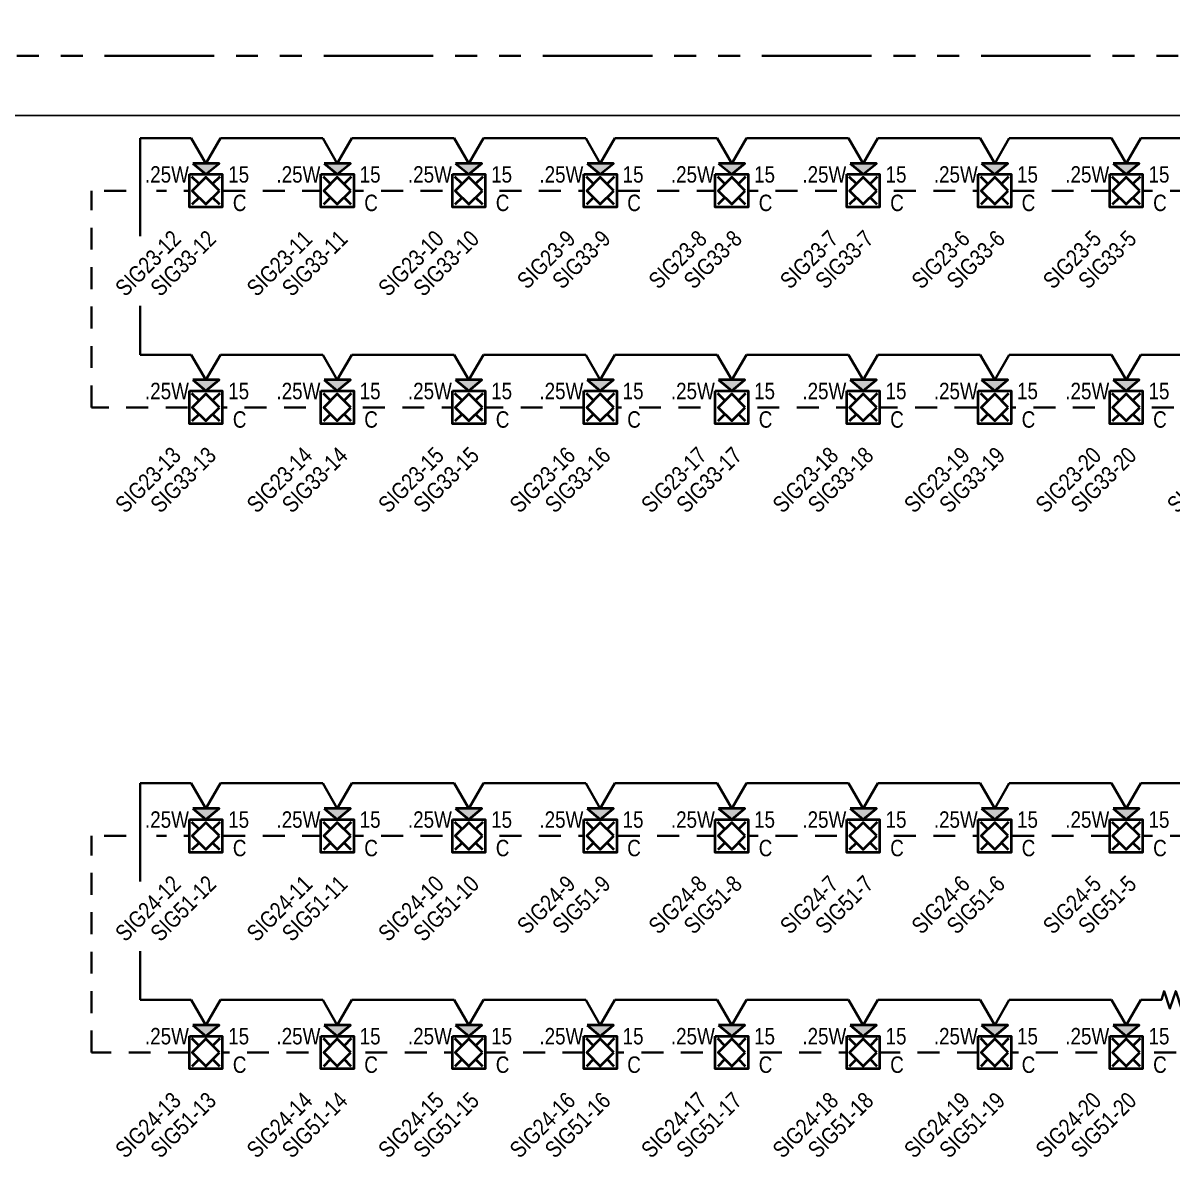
# Model space of a CAD drawing. Header units: inches. Extents: x 84 to 207, y -12 to 77.
# Drawn here: x 131.05 to 137.6, y 17.29 to 23.76 of the extents above; entities that cross this region are included whole.
import ezdxf
from ezdxf.enums import TextEntityAlignment as Align

# ---------------------------------------------------------------- set-up
doc = ezdxf.new("R2010")
doc.units = ezdxf.units.IN
doc.header["$MEASUREMENT"] = 0
doc.set_wipeout_variables(frame=1)
doc.linetypes.add('HIDDEN2', pattern=[0.1875, 0.125, -0.0625])
doc.linetypes.add('PHANTOM2', pattern=[1.25, 0.625, -0.125, 0.125, -0.125, 0.125, -0.125])
for name, color, linetype, lineweight in [('F-ALRM-INDC', 83, 'Continuous', 40), ('F-ALRM-WIRE-DTCT', 151, 'Continuous', 35), ('F-ALRM-WIRE-INDC', 3, 'Continuous', 35), ('F-ALRM-WIRE-SPKR', 221, 'HIDDEN2', 35), ('F-ANNO-DTCT-NOTE', 140, 'Continuous', 25), ('F-ANNO-INDC', 3, 'Continuous', 25), ('F-ANNO-INDC-ADDR', 91, 'Continuous', 25), ('F-ANNO-INDC-CAND', 120, 'Continuous', 25), ('F-ANNO-INDC-DESC', 111, 'Continuous', 25), ('F-ANNO-INDC-NOTE', 110, 'Continuous', 25), ('F-ANNO-SPKR-ADDR', 210, 'Continuous', 25), ('F-ANNO-SPKR-WATT', 220, 'Continuous', 25), ('F-ANNO-WIPE', 7, 'Continuous', 0)]:
    doc.layers.add(name, color=color, linetype=linetype, lineweight=lineweight)
doc.styles.add('Body', font='', dxfattribs={"height": 0.09375})
doc.styles.get("Standard").update_dxf_attribs({"font": 'arial.ttf'})
doc.styles.get('Body').set_extended_font_data('Arial Narrow')

# ---------------------------------------------------------------- blocks, each defined once
blk = doc.blocks.new('*U22')
at = {"color": 0, "linetype": 'ByBlock', "lineweight": -2, "style": 'Body', "flags": 9}
for tag, p in [('CONNFROM_SPEAK', (0, -0.1336)), ('WIREDROP', (0, -0.1449))]:
    blk.add_attdef(tag, text='', height=0.00938, dxfattribs=at).set_placement(p, align=Align.MIDDLE_CENTER)
at = {"layer": 'F-ANNO-INDC', "style": 'Body', "flags": 8}
blk.add_attdef('WG', text='', height=0.0938, dxfattribs=at).set_placement((-0.1927, 0.229), align=Align.MIDDLE_CENTER)
at = {"layer": 'F-ANNO-INDC-ADDR', "style": 'Body', "flags": 8}
blk.add_attdef('NACTAG', text='', height=0.0938, rotation=45, dxfattribs=at).set_placement((-0.2007, -0.2176), align=Align.TOP_RIGHT)
at = {"layer": 'F-ANNO-INDC-DESC', "lineweight": 30, "flags": 51}
blk.add_attdef('DESCRIPTION', text='', height=0.0938, rotation=45, dxfattribs=at).set_placement((0.2007, -0.2176), align=Align.TOP_RIGHT)
at = {"layer": 'F-ANNO-INDC-NOTE', "lineweight": 30, "flags": 104}
blk.add_attdef('NOTES', text='', height=0.0938, dxfattribs=at).set_placement((-0.1927, -0.0693), align=Align.MIDDLE_RIGHT)
at = {"layer": 'F-ANNO-SPKR-ADDR', "style": 'Body', "flags": 8}
blk.add_attdef('SPEAKTAG', text='', height=0.0938, rotation=45, dxfattribs=at).set_placement((0, -0.2176), align=Align.TOP_RIGHT)
at = {"linetype": 'ByBlock', "ltscale": 0.5}
blk.add_wipeout([(-0.0938, 0.0937), (0.0937, 0.0937), (0.0937, -0.0938), (-0.0938, -0.0938)], dxfattribs=at).dxf.layer = 'F-ANNO-WIPE'
at = {"color": 0, "linetype": 'ByBlock', "lineweight": -2, "ltscale": 0.5}
for p, q in [((-0.0387, -0.0387), (-0.0793, -0.0793)), ((0.0793, -0.0793), (0.0387, -0.0387))]:
    blk.add_line(p, q, dxfattribs=at)
at = {"color": 0, "linetype": 'ByBlock', "lineweight": -2, "style": 'Body', "flags": 9}
blk.add_attdef('WIRE', (-0.0007, 0), '', height=0.00938, dxfattribs=at)
for tag, p in [('CONNFROM_NAC', (0, -0.121)), ('ELEVATION', (0, -0.1084)), ('PID', (0, -0.0962))]:
    blk.add_attdef(tag, text='', height=0.00938, dxfattribs=at).set_placement(p, align=Align.MIDDLE_CENTER)
at = {"layer": 'F-ANNO-INDC', "style": 'Body', "flags": 8}
blk.add_attdef('CEIL', text='', height=0.0938, dxfattribs=at).set_placement((0.1927, -0.0693), align=Align.MIDDLE_CENTER)
at = {"layer": 'F-ANNO-INDC-CAND', "style": 'Body', "flags": 8}
blk.add_attdef('CD', text='', height=0.0938, dxfattribs=at).set_placement((0.1871, 0.0933), align=Align.MIDDLE_CENTER)
at = {"layer": 'F-ANNO-INDC-NOTE', "style": 'Body'}
blk.add_attdef('NOTE', text='', height=0.0938, dxfattribs=at).set_placement((-0.1927, -0.0693), align=Align.MIDDLE_CENTER)
at = {"linetype": 'ByBlock'}
blk.add_wipeout([(-0.075, 0.1562), (0, 0.0937), (0.075, 0.1562)], dxfattribs=at).dxf.layer = 'F-ANNO-WIPE'
h = blk.add_hatch(color=0)
h.dxf.hatch_style = 1
h.paths.add_polyline_path([(0.075, 0.1562), (-0.075, 0.1562), (0, 0.0937)])
at = {"color": 0, "linetype": 'ByBlock', "lineweight": -2, "ltscale": 0.5}
for p, q in [((-0.0387, 0.0387), (-0.0793, 0.0793)), ((0.0793, 0.0793), (0.0387, 0.0387))]:
    blk.add_line(p, q, dxfattribs=at)
at = {"color": 0, "linetype": 'ByBlock', "lineweight": -2}
blk.add_lwpolyline([(-0.075, 0.1562), (0, 0.0937), (0.075, 0.1562)], close=True, dxfattribs=at)
at = {"color": 0, "linetype": 'ByBlock', "lineweight": -2, "ltscale": 0.5}
for points in [[(-0.0938, 0.0937), (0.0937, 0.0937), (0.0937, -0.0938), (-0.0938, -0.0938)], [(0.0774, 0), (0, 0.0774), (-0.0774, 0), (0, -0.0774)]]:
    blk.add_lwpolyline(points, close=True, dxfattribs=at)
at = {"layer": 'F-ANNO-INDC', "style": 'Body', "flags": 8}
blk.add_attdef('WP', text='', height=0.0938, dxfattribs=at).set_placement((0.1927, 0.229), align=Align.MIDDLE_CENTER)
at = {"layer": 'F-ANNO-SPKR-WATT', "linetype": 'Continuous', "style": 'Body', "flags": 8}
blk.add_attdef('WATT', text='', height=0.0938, dxfattribs=at).set_placement((-0.2221, 0.0933), align=Align.MIDDLE_CENTER)
blk = doc.blocks.new('*U64')
at = {"color": 0, "linetype": 'ByBlock', "lineweight": -2}
for points in [[(0, 0.1557), (-0.0833, 0.3)], [(0, 0.1557), (0.0833, 0.3)], [(0.0833, 0.3), (0.6667, 0.3)]]:
    blk.add_lwpolyline(points, dxfattribs=at)
blk = doc.blocks.new('*U71')
at = {"color": 0, "linetype": 'ByBlock', "lineweight": -2}
for points in [[(0, 0.1557), (-0.0833, 0.3)], [(0, 0.1557), (0.0833, 0.3)], [(0.0833, 0.3), (0.177, 0.3)]]:
    blk.add_lwpolyline(points, dxfattribs=at)
blk = doc.blocks.new('*U122')
at = {"color": 0, "linetype": 'ByBlock', "lineweight": -2}
blk.add_lwpolyline([(0, 0), (0.0242, 0), (0.0389, 0.0502), (0.0724, -0.0502), (0.1059, 0.0502), (0.1393, -0.0502), (0.1728, 0.0502), (0.2063, -0.0502), (0.2212, 0), (0.244, 0)], dxfattribs=at)
at = {"layer": 'F-ANNO-DTCT-NOTE', "lineweight": -3, "style": 'Body'}
blk.add_text('10K', height=0.09375, dxfattribs=at).set_placement((0.2813, 0), align=Align.MIDDLE_LEFT)
blk.add_attdef('CIRCUIT', text='', height=0.0938, dxfattribs=at).set_placement((0.2813, 0.1353), align=Align.MIDDLE_LEFT)

msp = doc.modelspace()

# ---------------------------------------------------------------- linework, layer by layer
at = {"layer": 'Defpoints', "color": 3}
msp.add_lwpolyline([(118.5083, 23.2331), (154.2067, 23.2331), (154.2067, 50.474), (118.5083, 50.474)], close=True, dxfattribs=at)
at = {"layer": 'F-ALRM-WIRE-DTCT', "color": 251, "linetype": 'PHANTOM2', "true_color": 0x636466}
msp.add_line((119.0119, 23.5735), (147.5653, 23.5735), dxfattribs=at)
at = {"layer": 'F-ALRM-WIRE-INDC'}
for p, q in [((132.0062, 23.1047), (131.7145, 23.1047)), ((131.7145, 22.1471), (131.7145, 21.8687)), ((132.0062, 21.8687), (131.7145, 21.8687)), ((132.0062, 19.4234), (131.7145, 19.4234)), ((131.7145, 18.4658), (131.7145, 18.1874)), ((132.0062, 18.1874), (131.7145, 18.1874))]:
    msp.add_line(p, q, dxfattribs=at)
at = {"layer": 'F-ALRM-WIRE-SPKR'}
for p, q in [((131.4371, 21.5682), (131.4371, 22.8042)), ((131.4371, 17.8869), (131.4371, 19.1229))]:
    msp.add_line(p, q, dxfattribs=at)
for points in [[(141.0895, 22.8042), (131.8083, 22.8042)], [(140.7606, 21.5682), (131.4371, 21.5682)], [(141.0895, 19.1229), (131.8083, 19.1229)], [(142.1246, 17.8869), (131.4371, 17.8869)]]:
    msp.add_lwpolyline(points, dxfattribs=at)

# ---------------------------------------------------------------- block references
at = {"layer": 'F-ALRM-WIRE-INDC'}
msp.add_blockref('*U122', (137.5166, 18.1874), dxfattribs=at).add_auto_attribs({'CIRCUIT': 'NAC - SIG24'})

# ---------------------------------------------------------------- next in the draw order: block references
at = {"layer": 'F-ALRM-INDC'}
ref = msp.add_blockref('*U22', (133.5895, 22.8042), dxfattribs=at)
ref.add_attrib('CEIL', 'C', dxfattribs={"layer": 'F-ANNO-INDC', "height": 0.0938, "style": 'Body'}).set_placement((133.7822, 22.7349), align=Align.MIDDLE_CENTER)
ref.add_attrib('NACTAG', 'SIG23-10', dxfattribs={"layer": 'F-ANNO-INDC-ADDR', "height": 0.09375, "rotation": 45, "style": 'Body'}).set_placement((133.3888, 22.5865), align=Align.TOP_RIGHT)
ref.add_attrib('CD', '15', dxfattribs={"layer": 'F-ANNO-INDC-CAND', "height": 0.09375, "style": 'Body'}).set_placement((133.7766, 22.8974), align=Align.MIDDLE_CENTER)
ref.add_attrib('SPEAKTAG', 'SIG33-10', dxfattribs={"layer": 'F-ANNO-SPKR-ADDR', "height": 0.09375, "rotation": 45, "style": 'Body'}).set_placement((133.5895, 22.5865), align=Align.TOP_RIGHT)
ref.add_attrib('WATT', '.25W', dxfattribs={"layer": 'F-ANNO-SPKR-WATT', "linetype": 'Continuous', "height": 0.09375, "style": 'Body'}).set_placement((133.3675, 22.8974), align=Align.MIDDLE_CENTER)
ref = msp.add_blockref('*U22', (134.3395, 22.8042), dxfattribs=at)
ref.add_attrib('CEIL', 'C', dxfattribs={"layer": 'F-ANNO-INDC', "height": 0.0938, "style": 'Body'}).set_placement((134.5322, 22.7349), align=Align.MIDDLE_CENTER)
ref.add_attrib('NACTAG', 'SIG23-9', dxfattribs={"layer": 'F-ANNO-INDC-ADDR', "height": 0.09375, "rotation": 45, "style": 'Body'}).set_placement((134.1388, 22.5865), align=Align.TOP_RIGHT)
ref.add_attrib('CD', '15', dxfattribs={"layer": 'F-ANNO-INDC-CAND', "height": 0.09375, "style": 'Body'}).set_placement((134.5266, 22.8974), align=Align.MIDDLE_CENTER)
ref.add_attrib('SPEAKTAG', 'SIG33-9', dxfattribs={"layer": 'F-ANNO-SPKR-ADDR', "height": 0.09375, "rotation": 45, "style": 'Body'}).set_placement((134.3395, 22.5865), align=Align.TOP_RIGHT)
ref.add_attrib('WATT', '.25W', dxfattribs={"layer": 'F-ANNO-SPKR-WATT', "linetype": 'Continuous', "height": 0.09375, "style": 'Body'}).set_placement((134.1175, 22.8974), align=Align.MIDDLE_CENTER)
ref = msp.add_blockref('*U22', (135.0895, 22.8042), dxfattribs=at)
ref.add_attrib('CEIL', 'C', dxfattribs={"layer": 'F-ANNO-INDC', "height": 0.0938, "style": 'Body'}).set_placement((135.2822, 22.7349), align=Align.MIDDLE_CENTER)
ref.add_attrib('NACTAG', 'SIG23-8', dxfattribs={"layer": 'F-ANNO-INDC-ADDR', "height": 0.09375, "rotation": 45, "style": 'Body'}).set_placement((134.8888, 22.5865), align=Align.TOP_RIGHT)
ref.add_attrib('CD', '15', dxfattribs={"layer": 'F-ANNO-INDC-CAND', "height": 0.09375, "style": 'Body'}).set_placement((135.2766, 22.8974), align=Align.MIDDLE_CENTER)
ref.add_attrib('SPEAKTAG', 'SIG33-8', dxfattribs={"layer": 'F-ANNO-SPKR-ADDR', "height": 0.09375, "rotation": 45, "style": 'Body'}).set_placement((135.0895, 22.5865), align=Align.TOP_RIGHT)
ref.add_attrib('WATT', '.25W', dxfattribs={"layer": 'F-ANNO-SPKR-WATT', "linetype": 'Continuous', "height": 0.09375, "style": 'Body'}).set_placement((134.8675, 22.8974), align=Align.MIDDLE_CENTER)
ref = msp.add_blockref('*U22', (135.8395, 22.8042), dxfattribs=at)
ref.add_attrib('CEIL', 'C', dxfattribs={"layer": 'F-ANNO-INDC', "height": 0.0938, "style": 'Body'}).set_placement((136.0322, 22.7349), align=Align.MIDDLE_CENTER)
ref.add_attrib('NACTAG', 'SIG23-7', dxfattribs={"layer": 'F-ANNO-INDC-ADDR', "height": 0.09375, "rotation": 45, "style": 'Body'}).set_placement((135.6388, 22.5865), align=Align.TOP_RIGHT)
ref.add_attrib('CD', '15', dxfattribs={"layer": 'F-ANNO-INDC-CAND', "height": 0.09375, "style": 'Body'}).set_placement((136.0266, 22.8974), align=Align.MIDDLE_CENTER)
ref.add_attrib('SPEAKTAG', 'SIG33-7', dxfattribs={"layer": 'F-ANNO-SPKR-ADDR', "height": 0.09375, "rotation": 45, "style": 'Body'}).set_placement((135.8395, 22.5865), align=Align.TOP_RIGHT)
ref.add_attrib('WATT', '.25W', dxfattribs={"layer": 'F-ANNO-SPKR-WATT', "linetype": 'Continuous', "height": 0.09375, "style": 'Body'}).set_placement((135.6175, 22.8974), align=Align.MIDDLE_CENTER)
ref = msp.add_blockref('*U22', (136.5895, 22.8042), dxfattribs=at)
ref.add_attrib('CEIL', 'C', dxfattribs={"layer": 'F-ANNO-INDC', "height": 0.0938, "style": 'Body'}).set_placement((136.7822, 22.7349), align=Align.MIDDLE_CENTER)
ref.add_attrib('NACTAG', 'SIG23-6', dxfattribs={"layer": 'F-ANNO-INDC-ADDR', "height": 0.09375, "rotation": 45, "style": 'Body'}).set_placement((136.3888, 22.5865), align=Align.TOP_RIGHT)
ref.add_attrib('CD', '15', dxfattribs={"layer": 'F-ANNO-INDC-CAND', "height": 0.09375, "style": 'Body'}).set_placement((136.7766, 22.8974), align=Align.MIDDLE_CENTER)
ref.add_attrib('SPEAKTAG', 'SIG33-6', dxfattribs={"layer": 'F-ANNO-SPKR-ADDR', "height": 0.09375, "rotation": 45, "style": 'Body'}).set_placement((136.5895, 22.5865), align=Align.TOP_RIGHT)
ref.add_attrib('WATT', '.25W', dxfattribs={"layer": 'F-ANNO-SPKR-WATT', "linetype": 'Continuous', "height": 0.09375, "style": 'Body'}).set_placement((136.3675, 22.8974), align=Align.MIDDLE_CENTER)
ref = msp.add_blockref('*U22', (137.3395, 22.8042), dxfattribs=at)
ref.add_attrib('CEIL', 'C', dxfattribs={"layer": 'F-ANNO-INDC', "height": 0.0938, "style": 'Body'}).set_placement((137.5322, 22.7349), align=Align.MIDDLE_CENTER)
ref.add_attrib('NACTAG', 'SIG23-5', dxfattribs={"layer": 'F-ANNO-INDC-ADDR', "height": 0.09375, "rotation": 45, "style": 'Body'}).set_placement((137.1388, 22.5865), align=Align.TOP_RIGHT)
ref.add_attrib('CD', '15', dxfattribs={"layer": 'F-ANNO-INDC-CAND', "height": 0.09375, "style": 'Body'}).set_placement((137.5266, 22.8974), align=Align.MIDDLE_CENTER)
ref.add_attrib('SPEAKTAG', 'SIG33-5', dxfattribs={"layer": 'F-ANNO-SPKR-ADDR', "height": 0.09375, "rotation": 45, "style": 'Body'}).set_placement((137.3395, 22.5865), align=Align.TOP_RIGHT)
ref.add_attrib('WATT', '.25W', dxfattribs={"layer": 'F-ANNO-SPKR-WATT', "linetype": 'Continuous', "height": 0.09375, "style": 'Body'}).set_placement((137.1175, 22.8974), align=Align.MIDDLE_CENTER)
ref = msp.add_blockref('*U22', (132.0895, 21.5682), dxfattribs=at)
ref.add_attrib('CEIL', 'C', dxfattribs={"layer": 'F-ANNO-INDC', "height": 0.0938, "style": 'Body'}).set_placement((132.2822, 21.4989), align=Align.MIDDLE_CENTER)
ref.add_attrib('NACTAG', 'SIG23-13', dxfattribs={"layer": 'F-ANNO-INDC-ADDR', "height": 0.09375, "rotation": 45, "style": 'Body'}).set_placement((131.8888, 21.3506), align=Align.TOP_RIGHT)
ref.add_attrib('CD', '15', dxfattribs={"layer": 'F-ANNO-INDC-CAND', "height": 0.09375, "style": 'Body'}).set_placement((132.2766, 21.6615), align=Align.MIDDLE_CENTER)
ref.add_attrib('SPEAKTAG', 'SIG33-13', dxfattribs={"layer": 'F-ANNO-SPKR-ADDR', "height": 0.09375, "rotation": 45, "style": 'Body'}).set_placement((132.0895, 21.3506), align=Align.TOP_RIGHT)
ref.add_attrib('WATT', '.25W', dxfattribs={"layer": 'F-ANNO-SPKR-WATT', "linetype": 'Continuous', "height": 0.09375, "style": 'Body'}).set_placement((131.8675, 21.6615), align=Align.MIDDLE_CENTER)
ref = msp.add_blockref('*U22', (133.5895, 19.1229), dxfattribs=at)
ref.add_attrib('CEIL', 'C', dxfattribs={"layer": 'F-ANNO-INDC', "height": 0.0938, "style": 'Body'}).set_placement((133.7822, 19.0536), align=Align.MIDDLE_CENTER)
ref.add_attrib('NACTAG', 'SIG24-10', dxfattribs={"layer": 'F-ANNO-INDC-ADDR', "height": 0.09375, "rotation": 45, "style": 'Body'}).set_placement((133.3888, 18.9052), align=Align.TOP_RIGHT)
ref.add_attrib('CD', '15', dxfattribs={"layer": 'F-ANNO-INDC-CAND', "height": 0.09375, "style": 'Body'}).set_placement((133.7766, 19.2161), align=Align.MIDDLE_CENTER)
ref.add_attrib('SPEAKTAG', 'SIG51-10', dxfattribs={"layer": 'F-ANNO-SPKR-ADDR', "height": 0.09375, "rotation": 45, "style": 'Body'}).set_placement((133.5895, 18.9052), align=Align.TOP_RIGHT)
ref.add_attrib('WATT', '.25W', dxfattribs={"layer": 'F-ANNO-SPKR-WATT', "linetype": 'Continuous', "height": 0.09375, "style": 'Body'}).set_placement((133.3675, 19.2161), align=Align.MIDDLE_CENTER)
ref = msp.add_blockref('*U22', (134.3395, 19.1229), dxfattribs=at)
ref.add_attrib('CEIL', 'C', dxfattribs={"layer": 'F-ANNO-INDC', "height": 0.0938, "style": 'Body'}).set_placement((134.5322, 19.0536), align=Align.MIDDLE_CENTER)
ref.add_attrib('NACTAG', 'SIG24-9', dxfattribs={"layer": 'F-ANNO-INDC-ADDR', "height": 0.09375, "rotation": 45, "style": 'Body'}).set_placement((134.1388, 18.9052), align=Align.TOP_RIGHT)
ref.add_attrib('CD', '15', dxfattribs={"layer": 'F-ANNO-INDC-CAND', "height": 0.09375, "style": 'Body'}).set_placement((134.5266, 19.2161), align=Align.MIDDLE_CENTER)
ref.add_attrib('SPEAKTAG', 'SIG51-9', dxfattribs={"layer": 'F-ANNO-SPKR-ADDR', "height": 0.09375, "rotation": 45, "style": 'Body'}).set_placement((134.3395, 18.9052), align=Align.TOP_RIGHT)
ref.add_attrib('WATT', '.25W', dxfattribs={"layer": 'F-ANNO-SPKR-WATT', "linetype": 'Continuous', "height": 0.09375, "style": 'Body'}).set_placement((134.1175, 19.2161), align=Align.MIDDLE_CENTER)
ref = msp.add_blockref('*U22', (135.0895, 19.1229), dxfattribs=at)
ref.add_attrib('CEIL', 'C', dxfattribs={"layer": 'F-ANNO-INDC', "height": 0.0938, "style": 'Body'}).set_placement((135.2822, 19.0536), align=Align.MIDDLE_CENTER)
ref.add_attrib('NACTAG', 'SIG24-8', dxfattribs={"layer": 'F-ANNO-INDC-ADDR', "height": 0.09375, "rotation": 45, "style": 'Body'}).set_placement((134.8888, 18.9052), align=Align.TOP_RIGHT)
ref.add_attrib('CD', '15', dxfattribs={"layer": 'F-ANNO-INDC-CAND', "height": 0.09375, "style": 'Body'}).set_placement((135.2766, 19.2161), align=Align.MIDDLE_CENTER)
ref.add_attrib('SPEAKTAG', 'SIG51-8', dxfattribs={"layer": 'F-ANNO-SPKR-ADDR', "height": 0.09375, "rotation": 45, "style": 'Body'}).set_placement((135.0895, 18.9052), align=Align.TOP_RIGHT)
ref.add_attrib('WATT', '.25W', dxfattribs={"layer": 'F-ANNO-SPKR-WATT', "linetype": 'Continuous', "height": 0.09375, "style": 'Body'}).set_placement((134.8675, 19.2161), align=Align.MIDDLE_CENTER)
ref = msp.add_blockref('*U22', (135.8395, 19.1229), dxfattribs=at)
ref.add_attrib('CEIL', 'C', dxfattribs={"layer": 'F-ANNO-INDC', "height": 0.0938, "style": 'Body'}).set_placement((136.0322, 19.0536), align=Align.MIDDLE_CENTER)
ref.add_attrib('NACTAG', 'SIG24-7', dxfattribs={"layer": 'F-ANNO-INDC-ADDR', "height": 0.09375, "rotation": 45, "style": 'Body'}).set_placement((135.6388, 18.9052), align=Align.TOP_RIGHT)
ref.add_attrib('CD', '15', dxfattribs={"layer": 'F-ANNO-INDC-CAND', "height": 0.09375, "style": 'Body'}).set_placement((136.0266, 19.2161), align=Align.MIDDLE_CENTER)
ref.add_attrib('SPEAKTAG', 'SIG51-7', dxfattribs={"layer": 'F-ANNO-SPKR-ADDR', "height": 0.09375, "rotation": 45, "style": 'Body'}).set_placement((135.8395, 18.9052), align=Align.TOP_RIGHT)
ref.add_attrib('WATT', '.25W', dxfattribs={"layer": 'F-ANNO-SPKR-WATT', "linetype": 'Continuous', "height": 0.09375, "style": 'Body'}).set_placement((135.6175, 19.2161), align=Align.MIDDLE_CENTER)
ref = msp.add_blockref('*U22', (136.5895, 19.1229), dxfattribs=at)
ref.add_attrib('CEIL', 'C', dxfattribs={"layer": 'F-ANNO-INDC', "height": 0.0938, "style": 'Body'}).set_placement((136.7822, 19.0536), align=Align.MIDDLE_CENTER)
ref.add_attrib('NACTAG', 'SIG24-6', dxfattribs={"layer": 'F-ANNO-INDC-ADDR', "height": 0.09375, "rotation": 45, "style": 'Body'}).set_placement((136.3888, 18.9052), align=Align.TOP_RIGHT)
ref.add_attrib('CD', '15', dxfattribs={"layer": 'F-ANNO-INDC-CAND', "height": 0.09375, "style": 'Body'}).set_placement((136.7766, 19.2161), align=Align.MIDDLE_CENTER)
ref.add_attrib('SPEAKTAG', 'SIG51-6', dxfattribs={"layer": 'F-ANNO-SPKR-ADDR', "height": 0.09375, "rotation": 45, "style": 'Body'}).set_placement((136.5895, 18.9052), align=Align.TOP_RIGHT)
ref.add_attrib('WATT', '.25W', dxfattribs={"layer": 'F-ANNO-SPKR-WATT', "linetype": 'Continuous', "height": 0.09375, "style": 'Body'}).set_placement((136.3675, 19.2161), align=Align.MIDDLE_CENTER)
ref = msp.add_blockref('*U22', (137.3395, 19.1229), dxfattribs=at)
ref.add_attrib('CEIL', 'C', dxfattribs={"layer": 'F-ANNO-INDC', "height": 0.0938, "style": 'Body'}).set_placement((137.5322, 19.0536), align=Align.MIDDLE_CENTER)
ref.add_attrib('NACTAG', 'SIG24-5', dxfattribs={"layer": 'F-ANNO-INDC-ADDR', "height": 0.09375, "rotation": 45, "style": 'Body'}).set_placement((137.1388, 18.9052), align=Align.TOP_RIGHT)
ref.add_attrib('CD', '15', dxfattribs={"layer": 'F-ANNO-INDC-CAND', "height": 0.09375, "style": 'Body'}).set_placement((137.5266, 19.2161), align=Align.MIDDLE_CENTER)
ref.add_attrib('SPEAKTAG', 'SIG51-5', dxfattribs={"layer": 'F-ANNO-SPKR-ADDR', "height": 0.09375, "rotation": 45, "style": 'Body'}).set_placement((137.3395, 18.9052), align=Align.TOP_RIGHT)
ref.add_attrib('WATT', '.25W', dxfattribs={"layer": 'F-ANNO-SPKR-WATT', "linetype": 'Continuous', "height": 0.09375, "style": 'Body'}).set_placement((137.1175, 19.2161), align=Align.MIDDLE_CENTER)
ref = msp.add_blockref('*U22', (132.0895, 17.8869), dxfattribs=at)
ref.add_attrib('CEIL', 'C', dxfattribs={"layer": 'F-ANNO-INDC', "height": 0.0938, "style": 'Body'}).set_placement((132.2822, 17.8176), align=Align.MIDDLE_CENTER)
ref.add_attrib('NACTAG', 'SIG24-13', dxfattribs={"layer": 'F-ANNO-INDC-ADDR', "height": 0.09375, "rotation": 45, "style": 'Body'}).set_placement((131.8888, 17.6693), align=Align.TOP_RIGHT)
ref.add_attrib('CD', '15', dxfattribs={"layer": 'F-ANNO-INDC-CAND', "height": 0.09375, "style": 'Body'}).set_placement((132.2766, 17.9802), align=Align.MIDDLE_CENTER)
ref.add_attrib('SPEAKTAG', 'SIG51-13', dxfattribs={"layer": 'F-ANNO-SPKR-ADDR', "height": 0.09375, "rotation": 45, "style": 'Body'}).set_placement((132.0895, 17.6693), align=Align.TOP_RIGHT)
ref.add_attrib('WATT', '.25W', dxfattribs={"layer": 'F-ANNO-SPKR-WATT', "linetype": 'Continuous', "height": 0.09375, "style": 'Body'}).set_placement((131.8675, 17.9802), align=Align.MIDDLE_CENTER)

# ---------------------------------------------------------------- next in the draw order: block references
ref = msp.add_blockref('*U22', (132.8395, 22.8042), dxfattribs=at)
ref.add_attrib('CEIL', 'C', dxfattribs={"layer": 'F-ANNO-INDC', "height": 0.0938, "style": 'Body'}).set_placement((133.0322, 22.7349), align=Align.MIDDLE_CENTER)
ref.add_attrib('NACTAG', 'SIG23-11', dxfattribs={"layer": 'F-ANNO-INDC-ADDR', "height": 0.09375, "rotation": 45, "style": 'Body'}).set_placement((132.6388, 22.5865), align=Align.TOP_RIGHT)
ref.add_attrib('CD', '15', dxfattribs={"layer": 'F-ANNO-INDC-CAND', "height": 0.09375, "style": 'Body'}).set_placement((133.0266, 22.8974), align=Align.MIDDLE_CENTER)
ref.add_attrib('SPEAKTAG', 'SIG33-11', dxfattribs={"layer": 'F-ANNO-SPKR-ADDR', "height": 0.09375, "rotation": 45, "style": 'Body'}).set_placement((132.8395, 22.5865), align=Align.TOP_RIGHT)
ref.add_attrib('WATT', '.25W', dxfattribs={"layer": 'F-ANNO-SPKR-WATT', "linetype": 'Continuous', "height": 0.09375, "style": 'Body'}).set_placement((132.6175, 22.8974), align=Align.MIDDLE_CENTER)
ref = msp.add_blockref('*U22', (132.8395, 21.5682), dxfattribs=at)
ref.add_attrib('CEIL', 'C', dxfattribs={"layer": 'F-ANNO-INDC', "height": 0.0938, "style": 'Body'}).set_placement((133.0322, 21.4989), align=Align.MIDDLE_CENTER)
ref.add_attrib('NACTAG', 'SIG23-14', dxfattribs={"layer": 'F-ANNO-INDC-ADDR', "height": 0.09375, "rotation": 45, "style": 'Body'}).set_placement((132.6388, 21.3506), align=Align.TOP_RIGHT)
ref.add_attrib('CD', '15', dxfattribs={"layer": 'F-ANNO-INDC-CAND', "height": 0.09375, "style": 'Body'}).set_placement((133.0266, 21.6615), align=Align.MIDDLE_CENTER)
ref.add_attrib('SPEAKTAG', 'SIG33-14', dxfattribs={"layer": 'F-ANNO-SPKR-ADDR', "height": 0.09375, "rotation": 45, "style": 'Body'}).set_placement((132.8395, 21.3506), align=Align.TOP_RIGHT)
ref.add_attrib('WATT', '.25W', dxfattribs={"layer": 'F-ANNO-SPKR-WATT', "linetype": 'Continuous', "height": 0.09375, "style": 'Body'}).set_placement((132.6175, 21.6615), align=Align.MIDDLE_CENTER)
ref = msp.add_blockref('*U22', (132.8395, 19.1229), dxfattribs=at)
ref.add_attrib('CEIL', 'C', dxfattribs={"layer": 'F-ANNO-INDC', "height": 0.0938, "style": 'Body'}).set_placement((133.0322, 19.0536), align=Align.MIDDLE_CENTER)
ref.add_attrib('NACTAG', 'SIG24-11', dxfattribs={"layer": 'F-ANNO-INDC-ADDR', "height": 0.09375, "rotation": 45, "style": 'Body'}).set_placement((132.6388, 18.9052), align=Align.TOP_RIGHT)
ref.add_attrib('CD', '15', dxfattribs={"layer": 'F-ANNO-INDC-CAND', "height": 0.09375, "style": 'Body'}).set_placement((133.0266, 19.2161), align=Align.MIDDLE_CENTER)
ref.add_attrib('SPEAKTAG', 'SIG51-11', dxfattribs={"layer": 'F-ANNO-SPKR-ADDR', "height": 0.09375, "rotation": 45, "style": 'Body'}).set_placement((132.8395, 18.9052), align=Align.TOP_RIGHT)
ref.add_attrib('WATT', '.25W', dxfattribs={"layer": 'F-ANNO-SPKR-WATT', "linetype": 'Continuous', "height": 0.09375, "style": 'Body'}).set_placement((132.6175, 19.2161), align=Align.MIDDLE_CENTER)
ref = msp.add_blockref('*U22', (132.8395, 17.8869), dxfattribs=at)
ref.add_attrib('CEIL', 'C', dxfattribs={"layer": 'F-ANNO-INDC', "height": 0.0938, "style": 'Body'}).set_placement((133.0322, 17.8176), align=Align.MIDDLE_CENTER)
ref.add_attrib('NACTAG', 'SIG24-14', dxfattribs={"layer": 'F-ANNO-INDC-ADDR', "height": 0.09375, "rotation": 45, "style": 'Body'}).set_placement((132.6388, 17.6693), align=Align.TOP_RIGHT)
ref.add_attrib('CD', '15', dxfattribs={"layer": 'F-ANNO-INDC-CAND', "height": 0.09375, "style": 'Body'}).set_placement((133.0266, 17.9802), align=Align.MIDDLE_CENTER)
ref.add_attrib('SPEAKTAG', 'SIG51-14', dxfattribs={"layer": 'F-ANNO-SPKR-ADDR', "height": 0.09375, "rotation": 45, "style": 'Body'}).set_placement((132.8395, 17.6693), align=Align.TOP_RIGHT)
ref.add_attrib('WATT', '.25W', dxfattribs={"layer": 'F-ANNO-SPKR-WATT', "linetype": 'Continuous', "height": 0.09375, "style": 'Body'}).set_placement((132.6175, 17.9802), align=Align.MIDDLE_CENTER)
at = {"layer": 'F-ALRM-WIRE-INDC'}
for p in [(133.5895, 22.8047), (134.3395, 22.8047), (135.0895, 22.8047), (135.8395, 22.8047), (136.5895, 22.8047), (137.3395, 22.8047), (133.5895, 19.1234), (134.3395, 19.1234), (135.0895, 19.1234), (135.8395, 19.1234), (136.5895, 19.1234), (137.3395, 19.1234)]:
    msp.add_blockref('*U64', p, dxfattribs=at)

# ---------------------------------------------------------------- next in the draw order: block references
at = {"layer": 'F-ALRM-INDC'}
ref = msp.add_blockref('*U22', (132.0895, 22.8042), dxfattribs=at)
ref.add_attrib('CEIL', 'C', dxfattribs={"layer": 'F-ANNO-INDC', "height": 0.0938, "style": 'Body'}).set_placement((132.2822, 22.7349), align=Align.MIDDLE_CENTER)
ref.add_attrib('NACTAG', 'SIG23-12', dxfattribs={"layer": 'F-ANNO-INDC-ADDR', "height": 0.09375, "rotation": 45, "style": 'Body'}).set_placement((131.8888, 22.5865), align=Align.TOP_RIGHT)
ref.add_attrib('CD', '15', dxfattribs={"layer": 'F-ANNO-INDC-CAND', "height": 0.09375, "style": 'Body'}).set_placement((132.2766, 22.8974), align=Align.MIDDLE_CENTER)
ref.add_attrib('SPEAKTAG', 'SIG33-12', dxfattribs={"layer": 'F-ANNO-SPKR-ADDR', "height": 0.09375, "rotation": 45, "style": 'Body'}).set_placement((132.0895, 22.5865), align=Align.TOP_RIGHT)
ref.add_attrib('WATT', '.25W', dxfattribs={"layer": 'F-ANNO-SPKR-WATT', "linetype": 'Continuous', "height": 0.09375, "style": 'Body'}).set_placement((131.8675, 22.8974), align=Align.MIDDLE_CENTER)
ref = msp.add_blockref('*U22', (133.5895, 21.5682), dxfattribs=at)
ref.add_attrib('CEIL', 'C', dxfattribs={"layer": 'F-ANNO-INDC', "height": 0.0938, "style": 'Body'}).set_placement((133.7822, 21.4989), align=Align.MIDDLE_CENTER)
ref.add_attrib('NACTAG', 'SIG23-15', dxfattribs={"layer": 'F-ANNO-INDC-ADDR', "height": 0.09375, "rotation": 45, "style": 'Body'}).set_placement((133.3888, 21.3506), align=Align.TOP_RIGHT)
ref.add_attrib('CD', '15', dxfattribs={"layer": 'F-ANNO-INDC-CAND', "height": 0.09375, "style": 'Body'}).set_placement((133.7766, 21.6615), align=Align.MIDDLE_CENTER)
ref.add_attrib('SPEAKTAG', 'SIG33-15', dxfattribs={"layer": 'F-ANNO-SPKR-ADDR', "height": 0.09375, "rotation": 45, "style": 'Body'}).set_placement((133.5895, 21.3506), align=Align.TOP_RIGHT)
ref.add_attrib('WATT', '.25W', dxfattribs={"layer": 'F-ANNO-SPKR-WATT', "linetype": 'Continuous', "height": 0.09375, "style": 'Body'}).set_placement((133.3675, 21.6615), align=Align.MIDDLE_CENTER)
ref = msp.add_blockref('*U22', (132.0895, 19.1229), dxfattribs=at)
ref.add_attrib('CEIL', 'C', dxfattribs={"layer": 'F-ANNO-INDC', "height": 0.0938, "style": 'Body'}).set_placement((132.2822, 19.0536), align=Align.MIDDLE_CENTER)
ref.add_attrib('NACTAG', 'SIG24-12', dxfattribs={"layer": 'F-ANNO-INDC-ADDR', "height": 0.09375, "rotation": 45, "style": 'Body'}).set_placement((131.8888, 18.9052), align=Align.TOP_RIGHT)
ref.add_attrib('CD', '15', dxfattribs={"layer": 'F-ANNO-INDC-CAND', "height": 0.09375, "style": 'Body'}).set_placement((132.2766, 19.2161), align=Align.MIDDLE_CENTER)
ref.add_attrib('SPEAKTAG', 'SIG51-12', dxfattribs={"layer": 'F-ANNO-SPKR-ADDR', "height": 0.09375, "rotation": 45, "style": 'Body'}).set_placement((132.0895, 18.9052), align=Align.TOP_RIGHT)
ref.add_attrib('WATT', '.25W', dxfattribs={"layer": 'F-ANNO-SPKR-WATT', "linetype": 'Continuous', "height": 0.09375, "style": 'Body'}).set_placement((131.8675, 19.2161), align=Align.MIDDLE_CENTER)
ref = msp.add_blockref('*U22', (133.5895, 17.8869), dxfattribs=at)
ref.add_attrib('CEIL', 'C', dxfattribs={"layer": 'F-ANNO-INDC', "height": 0.0938, "style": 'Body'}).set_placement((133.7822, 17.8176), align=Align.MIDDLE_CENTER)
ref.add_attrib('NACTAG', 'SIG24-15', dxfattribs={"layer": 'F-ANNO-INDC-ADDR', "height": 0.09375, "rotation": 45, "style": 'Body'}).set_placement((133.3888, 17.6693), align=Align.TOP_RIGHT)
ref.add_attrib('CD', '15', dxfattribs={"layer": 'F-ANNO-INDC-CAND', "height": 0.09375, "style": 'Body'}).set_placement((133.7766, 17.9802), align=Align.MIDDLE_CENTER)
ref.add_attrib('SPEAKTAG', 'SIG51-15', dxfattribs={"layer": 'F-ANNO-SPKR-ADDR', "height": 0.09375, "rotation": 45, "style": 'Body'}).set_placement((133.5895, 17.6693), align=Align.TOP_RIGHT)
ref.add_attrib('WATT', '.25W', dxfattribs={"layer": 'F-ANNO-SPKR-WATT', "linetype": 'Continuous', "height": 0.09375, "style": 'Body'}).set_placement((133.3675, 17.9802), align=Align.MIDDLE_CENTER)
at = {"layer": 'F-ALRM-WIRE-INDC'}
for p in [(132.8395, 22.8047), (132.0895, 21.5687), (132.8395, 19.1234), (132.0895, 17.8874)]:
    msp.add_blockref('*U64', p, dxfattribs=at)

# ---------------------------------------------------------------- next in the draw order: linework, layer by layer
for p, q in [((131.7145, 23.1047), (131.7145, 22.5448)), ((131.7145, 19.4234), (131.7145, 18.8635))]:
    msp.add_line(p, q, dxfattribs=at)
at = {"layer": 'F-ALRM-WIRE-SPKR'}
for points in [[(131.6353, 22.8042), (131.4371, 22.8042)], [(131.6353, 19.1229), (131.4371, 19.1229)]]:
    msp.add_lwpolyline(points, dxfattribs=at)

# ---------------------------------------------------------------- next in the draw order: block references
at = {"layer": 'F-ALRM-INDC'}
ref = msp.add_blockref('*U22', (134.3395, 21.5682), dxfattribs=at)
ref.add_attrib('CEIL', 'C', dxfattribs={"layer": 'F-ANNO-INDC', "height": 0.0938, "style": 'Body'}).set_placement((134.5322, 21.4989), align=Align.MIDDLE_CENTER)
ref.add_attrib('NACTAG', 'SIG23-16', dxfattribs={"layer": 'F-ANNO-INDC-ADDR', "height": 0.09375, "rotation": 45, "style": 'Body'}).set_placement((134.1388, 21.3506), align=Align.TOP_RIGHT)
ref.add_attrib('CD', '15', dxfattribs={"layer": 'F-ANNO-INDC-CAND', "height": 0.09375, "style": 'Body'}).set_placement((134.5266, 21.6615), align=Align.MIDDLE_CENTER)
ref.add_attrib('SPEAKTAG', 'SIG33-16', dxfattribs={"layer": 'F-ANNO-SPKR-ADDR', "height": 0.09375, "rotation": 45, "style": 'Body'}).set_placement((134.3395, 21.3506), align=Align.TOP_RIGHT)
ref.add_attrib('WATT', '.25W', dxfattribs={"layer": 'F-ANNO-SPKR-WATT', "linetype": 'Continuous', "height": 0.09375, "style": 'Body'}).set_placement((134.1175, 21.6615), align=Align.MIDDLE_CENTER)
ref = msp.add_blockref('*U22', (134.3395, 17.8869), dxfattribs=at)
ref.add_attrib('CEIL', 'C', dxfattribs={"layer": 'F-ANNO-INDC', "height": 0.0938, "style": 'Body'}).set_placement((134.5322, 17.8176), align=Align.MIDDLE_CENTER)
ref.add_attrib('NACTAG', 'SIG24-16', dxfattribs={"layer": 'F-ANNO-INDC-ADDR', "height": 0.09375, "rotation": 45, "style": 'Body'}).set_placement((134.1388, 17.6693), align=Align.TOP_RIGHT)
ref.add_attrib('CD', '15', dxfattribs={"layer": 'F-ANNO-INDC-CAND', "height": 0.09375, "style": 'Body'}).set_placement((134.5266, 17.9802), align=Align.MIDDLE_CENTER)
ref.add_attrib('SPEAKTAG', 'SIG51-16', dxfattribs={"layer": 'F-ANNO-SPKR-ADDR', "height": 0.09375, "rotation": 45, "style": 'Body'}).set_placement((134.3395, 17.6693), align=Align.TOP_RIGHT)
ref.add_attrib('WATT', '.25W', dxfattribs={"layer": 'F-ANNO-SPKR-WATT', "linetype": 'Continuous', "height": 0.09375, "style": 'Body'}).set_placement((134.1175, 17.9802), align=Align.MIDDLE_CENTER)
at = {"layer": 'F-ALRM-WIRE-INDC'}
for p in [(132.0895, 22.8047), (132.8395, 21.5687), (132.0895, 19.1234), (132.8395, 17.8874)]:
    msp.add_blockref('*U64', p, dxfattribs=at)

# ---------------------------------------------------------------- next in the draw order: block references
at = {"layer": 'F-ALRM-INDC'}
ref = msp.add_blockref('*U22', (135.0895, 21.5682), dxfattribs=at)
ref.add_attrib('CEIL', 'C', dxfattribs={"layer": 'F-ANNO-INDC', "height": 0.0938, "style": 'Body'}).set_placement((135.2822, 21.4989), align=Align.MIDDLE_CENTER)
ref.add_attrib('NACTAG', 'SIG23-17', dxfattribs={"layer": 'F-ANNO-INDC-ADDR', "height": 0.09375, "rotation": 45, "style": 'Body'}).set_placement((134.8888, 21.3506), align=Align.TOP_RIGHT)
ref.add_attrib('CD', '15', dxfattribs={"layer": 'F-ANNO-INDC-CAND', "height": 0.09375, "style": 'Body'}).set_placement((135.2766, 21.6615), align=Align.MIDDLE_CENTER)
ref.add_attrib('SPEAKTAG', 'SIG33-17', dxfattribs={"layer": 'F-ANNO-SPKR-ADDR', "height": 0.09375, "rotation": 45, "style": 'Body'}).set_placement((135.0895, 21.3506), align=Align.TOP_RIGHT)
ref.add_attrib('WATT', '.25W', dxfattribs={"layer": 'F-ANNO-SPKR-WATT', "linetype": 'Continuous', "height": 0.09375, "style": 'Body'}).set_placement((134.8675, 21.6615), align=Align.MIDDLE_CENTER)
ref = msp.add_blockref('*U22', (135.0895, 17.8869), dxfattribs=at)
ref.add_attrib('CEIL', 'C', dxfattribs={"layer": 'F-ANNO-INDC', "height": 0.0938, "style": 'Body'}).set_placement((135.2822, 17.8176), align=Align.MIDDLE_CENTER)
ref.add_attrib('NACTAG', 'SIG24-17', dxfattribs={"layer": 'F-ANNO-INDC-ADDR', "height": 0.09375, "rotation": 45, "style": 'Body'}).set_placement((134.8888, 17.6693), align=Align.TOP_RIGHT)
ref.add_attrib('CD', '15', dxfattribs={"layer": 'F-ANNO-INDC-CAND', "height": 0.09375, "style": 'Body'}).set_placement((135.2766, 17.9802), align=Align.MIDDLE_CENTER)
ref.add_attrib('SPEAKTAG', 'SIG51-17', dxfattribs={"layer": 'F-ANNO-SPKR-ADDR', "height": 0.09375, "rotation": 45, "style": 'Body'}).set_placement((135.0895, 17.6693), align=Align.TOP_RIGHT)
ref.add_attrib('WATT', '.25W', dxfattribs={"layer": 'F-ANNO-SPKR-WATT', "linetype": 'Continuous', "height": 0.09375, "style": 'Body'}).set_placement((134.8675, 17.9802), align=Align.MIDDLE_CENTER)
at = {"layer": 'F-ALRM-WIRE-INDC'}
for p in [(133.5895, 21.5687), (133.5895, 17.8874)]:
    msp.add_blockref('*U64', p, dxfattribs=at)

# ---------------------------------------------------------------- next in the draw order: block references
at = {"layer": 'F-ALRM-INDC'}
ref = msp.add_blockref('*U22', (135.8395, 21.5682), dxfattribs=at)
ref.add_attrib('CEIL', 'C', dxfattribs={"layer": 'F-ANNO-INDC', "height": 0.0938, "style": 'Body'}).set_placement((136.0322, 21.4989), align=Align.MIDDLE_CENTER)
ref.add_attrib('NACTAG', 'SIG23-18', dxfattribs={"layer": 'F-ANNO-INDC-ADDR', "height": 0.09375, "rotation": 45, "style": 'Body'}).set_placement((135.6388, 21.3506), align=Align.TOP_RIGHT)
ref.add_attrib('CD', '15', dxfattribs={"layer": 'F-ANNO-INDC-CAND', "height": 0.09375, "style": 'Body'}).set_placement((136.0266, 21.6615), align=Align.MIDDLE_CENTER)
ref.add_attrib('SPEAKTAG', 'SIG33-18', dxfattribs={"layer": 'F-ANNO-SPKR-ADDR', "height": 0.09375, "rotation": 45, "style": 'Body'}).set_placement((135.8395, 21.3506), align=Align.TOP_RIGHT)
ref.add_attrib('WATT', '.25W', dxfattribs={"layer": 'F-ANNO-SPKR-WATT', "linetype": 'Continuous', "height": 0.09375, "style": 'Body'}).set_placement((135.6175, 21.6615), align=Align.MIDDLE_CENTER)
ref = msp.add_blockref('*U22', (135.8395, 17.8869), dxfattribs=at)
ref.add_attrib('CEIL', 'C', dxfattribs={"layer": 'F-ANNO-INDC', "height": 0.0938, "style": 'Body'}).set_placement((136.0322, 17.8176), align=Align.MIDDLE_CENTER)
ref.add_attrib('NACTAG', 'SIG24-18', dxfattribs={"layer": 'F-ANNO-INDC-ADDR', "height": 0.09375, "rotation": 45, "style": 'Body'}).set_placement((135.6388, 17.6693), align=Align.TOP_RIGHT)
ref.add_attrib('CD', '15', dxfattribs={"layer": 'F-ANNO-INDC-CAND', "height": 0.09375, "style": 'Body'}).set_placement((136.0266, 17.9802), align=Align.MIDDLE_CENTER)
ref.add_attrib('SPEAKTAG', 'SIG51-18', dxfattribs={"layer": 'F-ANNO-SPKR-ADDR', "height": 0.09375, "rotation": 45, "style": 'Body'}).set_placement((135.8395, 17.6693), align=Align.TOP_RIGHT)
ref.add_attrib('WATT', '.25W', dxfattribs={"layer": 'F-ANNO-SPKR-WATT', "linetype": 'Continuous', "height": 0.09375, "style": 'Body'}).set_placement((135.6175, 17.9802), align=Align.MIDDLE_CENTER)
at = {"layer": 'F-ALRM-WIRE-INDC'}
for p in [(134.3395, 21.5687), (134.3395, 17.8874)]:
    msp.add_blockref('*U64', p, dxfattribs=at)

# ---------------------------------------------------------------- next in the draw order: block references
at = {"layer": 'F-ALRM-INDC'}
ref = msp.add_blockref('*U22', (136.5895, 21.5682), dxfattribs=at)
ref.add_attrib('CEIL', 'C', dxfattribs={"layer": 'F-ANNO-INDC', "height": 0.0938, "style": 'Body'}).set_placement((136.7822, 21.4989), align=Align.MIDDLE_CENTER)
ref.add_attrib('NACTAG', 'SIG23-19', dxfattribs={"layer": 'F-ANNO-INDC-ADDR', "height": 0.09375, "rotation": 45, "style": 'Body'}).set_placement((136.3888, 21.3506), align=Align.TOP_RIGHT)
ref.add_attrib('CD', '15', dxfattribs={"layer": 'F-ANNO-INDC-CAND', "height": 0.09375, "style": 'Body'}).set_placement((136.7766, 21.6615), align=Align.MIDDLE_CENTER)
ref.add_attrib('SPEAKTAG', 'SIG33-19', dxfattribs={"layer": 'F-ANNO-SPKR-ADDR', "height": 0.09375, "rotation": 45, "style": 'Body'}).set_placement((136.5895, 21.3506), align=Align.TOP_RIGHT)
ref.add_attrib('WATT', '.25W', dxfattribs={"layer": 'F-ANNO-SPKR-WATT', "linetype": 'Continuous', "height": 0.09375, "style": 'Body'}).set_placement((136.3675, 21.6615), align=Align.MIDDLE_CENTER)
ref = msp.add_blockref('*U22', (136.5895, 17.8869), dxfattribs=at)
ref.add_attrib('CEIL', 'C', dxfattribs={"layer": 'F-ANNO-INDC', "height": 0.0938, "style": 'Body'}).set_placement((136.7822, 17.8176), align=Align.MIDDLE_CENTER)
ref.add_attrib('NACTAG', 'SIG24-19', dxfattribs={"layer": 'F-ANNO-INDC-ADDR', "height": 0.09375, "rotation": 45, "style": 'Body'}).set_placement((136.3888, 17.6693), align=Align.TOP_RIGHT)
ref.add_attrib('CD', '15', dxfattribs={"layer": 'F-ANNO-INDC-CAND', "height": 0.09375, "style": 'Body'}).set_placement((136.7766, 17.9802), align=Align.MIDDLE_CENTER)
ref.add_attrib('SPEAKTAG', 'SIG51-19', dxfattribs={"layer": 'F-ANNO-SPKR-ADDR', "height": 0.09375, "rotation": 45, "style": 'Body'}).set_placement((136.5895, 17.6693), align=Align.TOP_RIGHT)
ref.add_attrib('WATT', '.25W', dxfattribs={"layer": 'F-ANNO-SPKR-WATT', "linetype": 'Continuous', "height": 0.09375, "style": 'Body'}).set_placement((136.3675, 17.9802), align=Align.MIDDLE_CENTER)
at = {"layer": 'F-ALRM-WIRE-INDC'}
for p in [(135.0895, 21.5687), (135.0895, 17.8874)]:
    msp.add_blockref('*U64', p, dxfattribs=at)

# ---------------------------------------------------------------- next in the draw order: block references
at = {"layer": 'F-ALRM-INDC'}
ref = msp.add_blockref('*U22', (137.3395, 21.5682), dxfattribs=at)
ref.add_attrib('CEIL', 'C', dxfattribs={"layer": 'F-ANNO-INDC', "height": 0.0938, "style": 'Body'}).set_placement((137.5322, 21.4989), align=Align.MIDDLE_CENTER)
ref.add_attrib('NACTAG', 'SIG23-20', dxfattribs={"layer": 'F-ANNO-INDC-ADDR', "height": 0.09375, "rotation": 45, "style": 'Body'}).set_placement((137.1388, 21.3506), align=Align.TOP_RIGHT)
ref.add_attrib('CD', '15', dxfattribs={"layer": 'F-ANNO-INDC-CAND', "height": 0.09375, "style": 'Body'}).set_placement((137.5266, 21.6615), align=Align.MIDDLE_CENTER)
ref.add_attrib('SPEAKTAG', 'SIG33-20', dxfattribs={"layer": 'F-ANNO-SPKR-ADDR', "height": 0.09375, "rotation": 45, "style": 'Body'}).set_placement((137.3395, 21.3506), align=Align.TOP_RIGHT)
ref.add_attrib('WATT', '.25W', dxfattribs={"layer": 'F-ANNO-SPKR-WATT', "linetype": 'Continuous', "height": 0.09375, "style": 'Body'}).set_placement((137.1175, 21.6615), align=Align.MIDDLE_CENTER)
ref = msp.add_blockref('*U22', (137.3395, 17.8869), dxfattribs=at)
ref.add_attrib('CEIL', 'C', dxfattribs={"layer": 'F-ANNO-INDC', "height": 0.0938, "style": 'Body'}).set_placement((137.5322, 17.8176), align=Align.MIDDLE_CENTER)
ref.add_attrib('NACTAG', 'SIG24-20', dxfattribs={"layer": 'F-ANNO-INDC-ADDR', "height": 0.09375, "rotation": 45, "style": 'Body'}).set_placement((137.1388, 17.6693), align=Align.TOP_RIGHT)
ref.add_attrib('CD', '15', dxfattribs={"layer": 'F-ANNO-INDC-CAND', "height": 0.09375, "style": 'Body'}).set_placement((137.5266, 17.9802), align=Align.MIDDLE_CENTER)
ref.add_attrib('SPEAKTAG', 'SIG51-20', dxfattribs={"layer": 'F-ANNO-SPKR-ADDR', "height": 0.09375, "rotation": 45, "style": 'Body'}).set_placement((137.3395, 17.6693), align=Align.TOP_RIGHT)
ref.add_attrib('WATT', '.25W', dxfattribs={"layer": 'F-ANNO-SPKR-WATT', "linetype": 'Continuous', "height": 0.09375, "style": 'Body'}).set_placement((137.1175, 17.9802), align=Align.MIDDLE_CENTER)
at = {"layer": 'F-ALRM-WIRE-INDC'}
for p in [(135.8395, 21.5687), (135.8395, 17.8874)]:
    msp.add_blockref('*U64', p, dxfattribs=at)

# ---------------------------------------------------------------- next in the draw order: block references
at = {"layer": 'F-ALRM-INDC'}
ref = msp.add_blockref('*U22', (138.0895, 21.5682), dxfattribs=at)
ref.add_attrib('CEIL', 'C', dxfattribs={"layer": 'F-ANNO-INDC', "height": 0.0938, "style": 'Body'}).set_placement((138.2822, 21.4989), align=Align.MIDDLE_CENTER)
ref.add_attrib('NACTAG', 'SIG23-21', dxfattribs={"layer": 'F-ANNO-INDC-ADDR', "height": 0.09375, "rotation": 45, "style": 'Body'}).set_placement((137.8888, 21.3506), align=Align.TOP_RIGHT)
ref.add_attrib('CD', '15', dxfattribs={"layer": 'F-ANNO-INDC-CAND', "height": 0.09375, "style": 'Body'}).set_placement((138.2766, 21.6615), align=Align.MIDDLE_CENTER)
ref.add_attrib('SPEAKTAG', 'SIG33-21', dxfattribs={"layer": 'F-ANNO-SPKR-ADDR', "height": 0.09375, "rotation": 45, "style": 'Body'}).set_placement((138.0895, 21.3506), align=Align.TOP_RIGHT)
ref.add_attrib('WATT', '.25W', dxfattribs={"layer": 'F-ANNO-SPKR-WATT', "linetype": 'Continuous', "height": 0.09375, "style": 'Body'}).set_placement((137.8675, 21.6615), align=Align.MIDDLE_CENTER)
at = {"layer": 'F-ALRM-WIRE-INDC'}
for name, p in [('*U64', (136.5895, 21.5687)), ('*U64', (136.5895, 17.8874)), ('*U71', (137.3395, 17.8874))]:
    msp.add_blockref(name, p, dxfattribs=at)

# ---------------------------------------------------------------- next in the draw order: block references
msp.add_blockref('*U64', (137.3395, 21.5687), dxfattribs=at)

doc.saveas('drawing.dxf')
